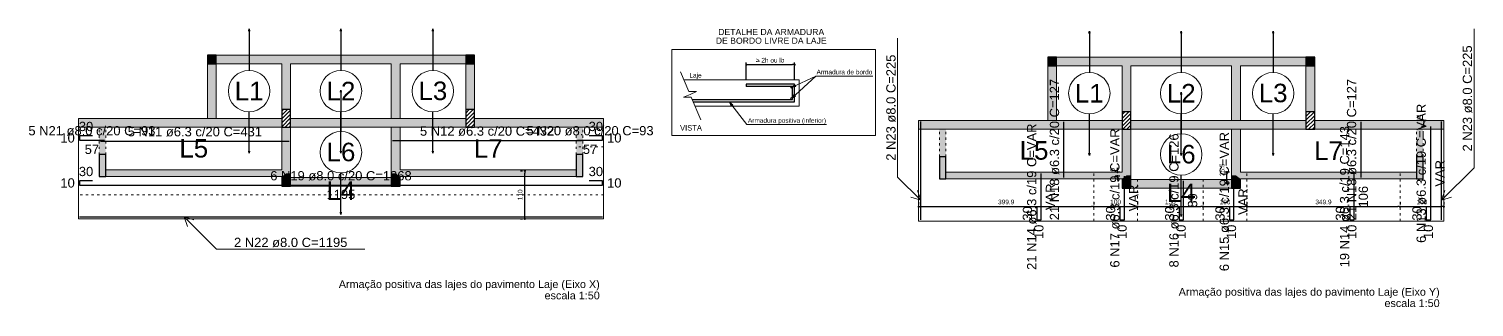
# Model space of a CAD drawing. Header units: millimetres. Extents: x 180 to 11148, y -1598 to 1045.
# Drawn here: x 2473.3 to 2539.4, y 33.8 to 46.5 of the extents above; entities that cross this region are included whole.
import ezdxf

# ---------------------------------------------------------------- set-up
doc = ezdxf.new("R2010")
doc.units = ezdxf.units.MM
doc.header["$MEASUREMENT"] = 0
doc.linetypes.add('DOT2', pattern=[3.175, 0, -3.175])
for name, color, linetype, lineweight in [('Cotas', 9, 'Continuous', 5), ('Descrição da armadura', 7, 'Continuous', 5), ('DT-Arm complementar', 5, 'Continuous', 5), ('DT-Armadura', 2, 'Continuous', 30), ('DT-Armadura positiva', 2, 'Continuous', 30), ('DT-Cotas', 9, 'Continuous', 5), ('DT-Forma', 5, 'Continuous', 5), ('DT-Indicações', 9, 'Continuous', 5), ('DT-Pontilhado', 9, 'DOT2', 5), ('DT-Relação do aço', 9, 'Continuous', 5), ('DT-Textos', 7, 'Continuous', 5), ('DT-Título', 3, 'Continuous', 20), ('FO-Hachura pilar que morre', 106, 'Continuous', 5), ('FO-Hachura pilar que passa', 19, 'Continuous', 5), ('FO-Hachura viga', 43, 'Continuous', 5), ('FO-Hachura viga chata ou invertida', 33, 'Continuous', 5), ('FO-Pilares', 4, 'Continuous', 30), ('FO-Vigas', 1, 'Continuous', 20), ('Textos armaduras', 7, 'Continuous', 5)]:
    doc.layers.add(name, color=color, linetype=linetype, lineweight=lineweight)
doc.styles.add('Arial', font='arial.ttf')
doc.dimstyles.get("Standard").update_dxf_attribs({"dimtxt": 0.18, "dimasz": 0.18, "dimexe": 0.18, "dimexo": 0.0625, "dimgap": 0.09, "dimtad": 0, "dimtih": 1, "dimtoh": 1, "dimdec": 4, "dimzin": 0, "dimdsep": 46, "dimtxsty": 'Standard', "dimcen": 0.09, "dimadec": 0, "dimazin": 0, "dimtfac": 1, "dimtdec": 4, "dimtofl": 0, "dimtmove": 0, "dimatfit": 3, "dimfxl": 1, "dimtolj": 1, "dimtzin": 0, "dimarcsym": 0})
doc.dimstyles.new('UM_50.000000', dxfattribs={"dimtxt": 0.18, "dimasz": 0.1, "dimexe": 0.1, "dimexo": 0.2, "dimgap": 0, "dimtad": 1, "dimtih": 1, "dimtoh": 1, "dimdec": 1, "dimlfac": 50, "dimzin": 0, "dimdsep": 46, "dimtxsty": 'Standard', "dimcen": 0.09, "dimdle": 0.1, "dimadec": 1, "dimazin": 2, "dimtfac": 1, "dimtdec": 4, "dimtofl": 0, "dimtmove": 0, "dimatfit": 3, "dimfxl": 1, "dimtolj": 1, "dimarcsym": 0})
pattern_1 = [(45, (2470.47734, -102.48154), (-0.08838835, 0.08838835), [])]

# ---------------------------------------------------------------- blocks, each defined once
blk = doc.blocks.new('_Dot')
at = {"color": 0, "linetype": 'ByBlock', "lineweight": -2}
blk.add_line((-0.5, 0), (-1, 0), dxfattribs=at)
at = {"color": 0, "linetype": 'ByBlock', "const_width": 0.5}
blk.add_lwpolyline([(-0.25, 0, 1), (0.25, 0, 1)], format="xyb", close=True, dxfattribs=at)
blk = doc.blocks.new('*D766')
at = {"layer": 'Defpoints', "color": 0, "transparency": 16777216}
for p in [(2495.999, 40.03), (2495.999, 40.03), (2495.999, 37.831)]:
    blk.add_point(p, dxfattribs=at)
at = {"layer": 'DT-Cotas', "color": 0, "lineweight": -2, "transparency": 16777216}
for p, q in [((2495.799, 40.03), (2495.899, 40.03)), ((2495.999, 37.931), (2495.999, 39.93)), ((2495.799, 37.831), (2495.899, 37.831))]:
    blk.add_line(p, q, dxfattribs=at)
at = {"layer": 'DT-Cotas', "color": 0, "lineweight": -2, "transparency": 16777216, "xscale": 0.1000000014901161, "yscale": 0.1000000014901161, "zscale": 0.1000000014901161}
for p, rotation in [((2495.999, 40.03), 90), ((2495.999, 37.831), 270)]:
    blk.add_blockref('_Dot', p, dxfattribs=dict(at, rotation=rotation))
at = {"layer": 'DT-Cotas', "transparency": 16777216, "insert": (2495.787, 38.931), "char_height": 0.2118, "attachment_point": 5, "rotation": 90, "style": 'Arial'}
blk.add_mtext('\\A1;110', dxfattribs=at)
blk = doc.blocks.new('*D767')
at = {"layer": 'Defpoints', "color": 0, "linetype": 'Continuous', "transparency": 16777216}
for p in [(2508.328, 44.887), (2506.118, 43.992), (2508.328, 43.992)]:
    blk.add_point(p, dxfattribs=at)
at = {"layer": 'DT-Relação do aço', "color": 0, "linetype": 'Continuous', "lineweight": -2, "transparency": 16777216}
for p, q in [((2506.118, 44.192), (2506.118, 44.987)), ((2508.328, 44.192), (2508.328, 44.987)), ((2506.218, 44.887), (2508.228, 44.887))]:
    blk.add_line(p, q, dxfattribs=at)
at = {"layer": 'DT-Relação do aço', "color": 0, "linetype": 'Continuous', "lineweight": -2, "transparency": 16777216, "xscale": 0.1000000014901161, "yscale": 0.1000000014901161, "zscale": 0.1000000014901161, "rotation": 180}
blk.add_blockref('_Dot', (2506.118, 44.887), dxfattribs=at)
at = {"layer": 'DT-Relação do aço', "color": 0, "linetype": 'Continuous', "lineweight": -2, "transparency": 16777216, "xscale": 0.1000000014901161, "yscale": 0.1000000014901161, "zscale": 0.1000000014901161}
blk.add_blockref('_Dot', (2508.328, 44.887), dxfattribs=at)
blk = doc.blocks.new('*D757')
at = {"layer": 'Defpoints', "color": 0, "transparency": 16777216}
for p in [(2537.069, 42.331), (2537.386, 42.331), (2537.386, 42.051)]:
    blk.add_point(p, dxfattribs=at)
at = {"layer": 'DT-Cotas', "color": 0, "lineweight": -2, "transparency": 16777216}
for p, q in [((2537.186, 42.331), (2536.969, 42.331)), ((2537.186, 42.051), (2536.969, 42.051)), ((2537.069, 42.151), (2537.069, 42.231))]:
    blk.add_line(p, q, dxfattribs=at)
at = {"layer": 'DT-Cotas', "color": 0, "lineweight": -2, "transparency": 16777216, "xscale": 0.1000000014901161, "yscale": 0.1000000014901161, "zscale": 0.1000000014901161}
for p, rotation in [((2537.069, 42.331), 90), ((2537.069, 42.051), 270)]:
    blk.add_blockref('_Dot', p, dxfattribs=dict(at, rotation=rotation))
at = {"layer": 'DT-Cotas', "transparency": 16777216, "insert": (2536.857, 42.437), "char_height": 0.2118, "attachment_point": 5, "rotation": 90, "style": 'Arial'}
blk.add_mtext('\\A1;14', dxfattribs=at)
blk = doc.blocks.new('*D758')
at = {"layer": 'Defpoints', "color": 0, "transparency": 16777216}
for p in [(2535.987, 38.392), (2537.986, 38.392), (2537.986, 38.392)]:
    blk.add_point(p, dxfattribs=at)
at = {"layer": 'DT-Cotas', "color": 0, "lineweight": -2, "transparency": 16777216}
for p, q in [((2535.987, 38.592), (2535.987, 38.492)), ((2536.087, 38.392), (2537.886, 38.392)), ((2537.986, 38.592), (2537.986, 38.492))]:
    blk.add_line(p, q, dxfattribs=at)
at = {"layer": 'DT-Cotas', "color": 0, "lineweight": -2, "transparency": 16777216, "xscale": 0.1000000014901161, "yscale": 0.1000000014901161, "zscale": 0.1000000014901161, "rotation": 180}
blk.add_blockref('_Dot', (2535.987, 38.392), dxfattribs=at)
at = {"layer": 'DT-Cotas', "color": 0, "lineweight": -2, "transparency": 16777216, "xscale": 0.1000000014901161, "yscale": 0.1000000014901161, "zscale": 0.1000000014901161}
blk.add_blockref('_Dot', (2537.986, 38.392), dxfattribs=at)
at = {"layer": 'DT-Cotas', "transparency": 16777216, "insert": (2536.986, 38.604), "char_height": 0.2118, "attachment_point": 5, "rotation": 0.00573, "style": 'Arial'}
blk.add_mtext('\\A1;100', dxfattribs=at)
blk = doc.blocks.new('*D759')
at = {"layer": 'Defpoints', "color": 0, "transparency": 16777216}
for p in [(2528.988, 38.392), (2535.986, 38.392), (2535.986, 38.392)]:
    blk.add_point(p, dxfattribs=at)
at = {"layer": 'DT-Cotas', "color": 0, "lineweight": -2, "transparency": 16777216}
for p, q in [((2528.988, 38.592), (2528.988, 38.492)), ((2529.088, 38.392), (2535.886, 38.392)), ((2535.986, 38.592), (2535.986, 38.492))]:
    blk.add_line(p, q, dxfattribs=at)
at = {"layer": 'DT-Cotas', "color": 0, "lineweight": -2, "transparency": 16777216, "xscale": 0.1000000014901161, "yscale": 0.1000000014901161, "zscale": 0.1000000014901161, "rotation": 180}
blk.add_blockref('_Dot', (2528.988, 38.392), dxfattribs=at)
at = {"layer": 'DT-Cotas', "color": 0, "lineweight": -2, "transparency": 16777216, "xscale": 0.1000000014901161, "yscale": 0.1000000014901161, "zscale": 0.1000000014901161}
blk.add_blockref('_Dot', (2535.986, 38.392), dxfattribs=at)
at = {"layer": 'DT-Cotas', "transparency": 16777216, "insert": (2532.487, 38.604), "char_height": 0.2118, "attachment_point": 5, "rotation": 0.00573, "style": 'Arial'}
blk.add_mtext('\\A1;349.9', dxfattribs=at)
blk = doc.blocks.new('*D760')
at = {"layer": 'Defpoints', "color": 0, "transparency": 16777216}
for p in [(2528.071, 39.971), (2528.388, 39.971), (2528.388, 39.461)]:
    blk.add_point(p, dxfattribs=at)
at = {"layer": 'DT-Cotas', "color": 0, "lineweight": -2, "transparency": 16777216}
for p, q in [((2528.188, 39.971), (2527.971, 39.971)), ((2528.071, 39.561), (2528.071, 39.871)), ((2528.188, 39.461), (2527.971, 39.461))]:
    blk.add_line(p, q, dxfattribs=at)
at = {"layer": 'DT-Cotas', "color": 0, "lineweight": -2, "transparency": 16777216, "xscale": 0.1000000014901161, "yscale": 0.1000000014901161, "zscale": 0.1000000014901161}
for p, rotation in [((2528.071, 39.971), 90), ((2528.071, 39.461), 270)]:
    blk.add_blockref('_Dot', p, dxfattribs=dict(at, rotation=rotation))
at = {"layer": 'DT-Cotas', "transparency": 16777216, "insert": (2527.859, 40.077), "char_height": 0.2118, "attachment_point": 5, "rotation": 90, "style": 'Arial'}
blk.add_mtext('\\A1;25.5', dxfattribs=at)
blk = doc.blocks.new('*D761')
at = {"layer": 'Defpoints', "color": 0, "transparency": 16777216}
for p in [(2526.989, 38.392), (2528.988, 38.392), (2528.988, 38.392)]:
    blk.add_point(p, dxfattribs=at)
at = {"layer": 'DT-Cotas', "color": 0, "lineweight": -2, "transparency": 16777216}
for p, q in [((2526.989, 38.592), (2526.989, 38.492)), ((2527.089, 38.392), (2528.888, 38.392)), ((2528.988, 38.592), (2528.988, 38.492))]:
    blk.add_line(p, q, dxfattribs=at)
at = {"layer": 'DT-Cotas', "color": 0, "lineweight": -2, "transparency": 16777216, "xscale": 0.1000000014901161, "yscale": 0.1000000014901161, "zscale": 0.1000000014901161, "rotation": 180}
blk.add_blockref('_Dot', (2526.989, 38.392), dxfattribs=at)
at = {"layer": 'DT-Cotas', "color": 0, "lineweight": -2, "transparency": 16777216, "xscale": 0.1000000014901161, "yscale": 0.1000000014901161, "zscale": 0.1000000014901161}
blk.add_blockref('_Dot', (2528.988, 38.392), dxfattribs=at)
at = {"layer": 'DT-Cotas', "transparency": 16777216, "insert": (2527.989, 38.604), "char_height": 0.2118, "attachment_point": 5, "rotation": 0.00573, "style": 'Arial'}
blk.add_mtext('\\A1;100', dxfattribs=at)
blk = doc.blocks.new('*D762')
at = {"layer": 'Defpoints', "color": 0, "transparency": 16777216}
for p in [(2523.99, 38.392), (2526.989, 38.392), (2526.989, 38.392)]:
    blk.add_point(p, dxfattribs=at)
at = {"layer": 'DT-Cotas', "color": 0, "lineweight": -2, "transparency": 16777216}
for p, q in [((2523.99, 38.592), (2523.99, 38.492)), ((2524.09, 38.392), (2526.889, 38.392)), ((2526.989, 38.592), (2526.989, 38.492))]:
    blk.add_line(p, q, dxfattribs=at)
at = {"layer": 'DT-Cotas', "color": 0, "lineweight": -2, "transparency": 16777216, "xscale": 0.1000000014901161, "yscale": 0.1000000014901161, "zscale": 0.1000000014901161, "rotation": 180}
blk.add_blockref('_Dot', (2523.99, 38.392), dxfattribs=at)
at = {"layer": 'DT-Cotas', "color": 0, "lineweight": -2, "transparency": 16777216, "xscale": 0.1000000014901161, "yscale": 0.1000000014901161, "zscale": 0.1000000014901161}
blk.add_blockref('_Dot', (2526.989, 38.392), dxfattribs=at)
at = {"layer": 'DT-Cotas', "transparency": 16777216, "insert": (2525.489, 38.604), "char_height": 0.2118, "attachment_point": 5, "rotation": 0.00573, "style": 'Arial'}
blk.add_mtext('\\A1;150', dxfattribs=at)
blk = doc.blocks.new('*D763')
at = {"layer": 'Defpoints', "color": 0, "transparency": 16777216}
for p in [(2523.072, 39.971), (2523.39, 39.971), (2523.39, 39.791)]:
    blk.add_point(p, dxfattribs=at)
at = {"layer": 'DT-Cotas', "color": 0, "lineweight": -2, "transparency": 16777216}
for p, q in [((2523.19, 39.971), (2522.972, 39.971)), ((2523.19, 39.791), (2522.972, 39.791)), ((2523.072, 40.071), (2523.072, 40.171)), ((2523.072, 39.691), (2523.072, 39.591))]:
    blk.add_line(p, q, dxfattribs=at)
at = {"layer": 'DT-Cotas', "color": 0, "lineweight": -2, "transparency": 16777216, "xscale": 0.1000000014901161, "yscale": 0.1000000014901161, "zscale": 0.1000000014901161}
for p, rotation in [((2523.072, 39.971), 270), ((2523.072, 39.791), 90)]:
    blk.add_blockref('_Dot', p, dxfattribs=dict(at, rotation=rotation))
at = {"layer": 'DT-Cotas', "transparency": 16777216, "insert": (2522.86, 40.077), "char_height": 0.2118, "attachment_point": 5, "rotation": 90, "style": 'Arial'}
blk.add_mtext('\\A1;9', dxfattribs=at)
blk = doc.blocks.new('*D764')
at = {"layer": 'Defpoints', "color": 0, "transparency": 16777216}
for p in [(2521.99, 38.392), (2523.989, 38.392), (2523.989, 38.392)]:
    blk.add_point(p, dxfattribs=at)
at = {"layer": 'DT-Cotas', "color": 0, "lineweight": -2, "transparency": 16777216}
for p, q in [((2521.99, 38.592), (2521.99, 38.492)), ((2522.09, 38.392), (2523.889, 38.392)), ((2523.989, 38.592), (2523.989, 38.492))]:
    blk.add_line(p, q, dxfattribs=at)
at = {"layer": 'DT-Cotas', "color": 0, "lineweight": -2, "transparency": 16777216, "xscale": 0.1000000014901161, "yscale": 0.1000000014901161, "zscale": 0.1000000014901161, "rotation": 180}
blk.add_blockref('_Dot', (2521.99, 38.392), dxfattribs=at)
at = {"layer": 'DT-Cotas', "color": 0, "lineweight": -2, "transparency": 16777216, "xscale": 0.1000000014901161, "yscale": 0.1000000014901161, "zscale": 0.1000000014901161}
blk.add_blockref('_Dot', (2523.989, 38.392), dxfattribs=at)
at = {"layer": 'DT-Cotas', "transparency": 16777216, "insert": (2522.99, 38.604), "char_height": 0.2118, "attachment_point": 5, "rotation": 0.00573, "style": 'Arial'}
blk.add_mtext('\\A1;100', dxfattribs=at)
blk = doc.blocks.new('*D765')
at = {"layer": 'Defpoints', "color": 0, "transparency": 16777216}
for p in [(2513.992, 38.392), (2521.99, 38.392), (2521.99, 38.392)]:
    blk.add_point(p, dxfattribs=at)
at = {"layer": 'DT-Cotas', "color": 0, "lineweight": -2, "transparency": 16777216}
for p, q in [((2513.992, 38.592), (2513.992, 38.492)), ((2514.092, 38.392), (2521.89, 38.392)), ((2521.99, 38.592), (2521.99, 38.492))]:
    blk.add_line(p, q, dxfattribs=at)
at = {"layer": 'DT-Cotas', "color": 0, "lineweight": -2, "transparency": 16777216, "xscale": 0.1000000014901161, "yscale": 0.1000000014901161, "zscale": 0.1000000014901161, "rotation": 180}
blk.add_blockref('_Dot', (2513.992, 38.392), dxfattribs=at)
at = {"layer": 'DT-Cotas', "color": 0, "lineweight": -2, "transparency": 16777216, "xscale": 0.1000000014901161, "yscale": 0.1000000014901161, "zscale": 0.1000000014901161}
blk.add_blockref('_Dot', (2521.99, 38.392), dxfattribs=at)
at = {"layer": 'DT-Cotas', "transparency": 16777216, "insert": (2517.991, 38.604), "char_height": 0.2118, "attachment_point": 5, "rotation": 0.00573, "style": 'Arial'}
blk.add_mtext('\\A1;399.9', dxfattribs=at)

msp = doc.modelspace()

# ---------------------------------------------------------------- hatches: boundary and pattern name
at = {"layer": 'FO-Hachura pilar que morre', "linetype": 'Continuous'}
for points in [[(2481.5048, 44.9236), (2481.7048, 44.9236), (2481.9048, 44.9236), (2481.9048, 45.1236), (2481.9048, 45.3236), (2481.7048, 45.3236), (2481.5048, 45.3236), (2481.5048, 45.1236)], [(2493.2986, 44.9236), (2493.4986, 44.9236), (2493.6986, 44.9236), (2493.6986, 45.1236), (2493.6986, 45.3236), (2493.4986, 45.3236), (2493.2986, 45.3236), (2493.2986, 45.1236)], [(2519.8932, 44.8248), (2520.0932, 44.8248), (2520.2932, 44.8248), (2520.2932, 45.0248), (2520.2932, 45.2248), (2520.0932, 45.2248), (2519.8932, 45.2248), (2519.8932, 45.0248)], [(2531.687, 44.8248), (2531.887, 44.8248), (2532.087, 44.8248), (2532.087, 45.0248), (2532.087, 45.2248), (2531.887, 45.2248), (2531.687, 45.2248), (2531.687, 45.0248)], [(2476.552, 39.7696), (2476.702, 39.7696), (2476.852, 39.7696), (2476.852, 40.2696), (2476.852, 40.7696), (2476.702, 40.7696), (2476.552, 40.7696), (2476.552, 40.2696)], [(2498.353, 39.7696), (2498.503, 39.7696), (2498.653, 39.7696), (2498.653, 40.2696), (2498.653, 40.7696), (2498.503, 40.7696), (2498.353, 40.7696), (2498.353, 40.2696)], [(2514.9404, 39.6708), (2515.0904, 39.6708), (2515.2404, 39.6708), (2515.2404, 40.1708), (2515.2404, 40.6708), (2515.0904, 40.6708), (2514.9404, 40.6708), (2514.9404, 40.1708)], [(2536.7414, 39.6708), (2536.8914, 39.6708), (2537.0414, 39.6708), (2537.0414, 40.1708), (2537.0414, 40.6708), (2536.8914, 40.6708), (2536.7414, 40.6708), (2536.7414, 40.1708)], [(2484.8998, 39.3294), (2485.0998, 39.3294), (2485.2998, 39.3294), (2485.2998, 39.5294), (2485.2998, 39.7294), (2485.0998, 39.7294), (2484.8998, 39.7294), (2484.8998, 39.5294)], [(2489.9014, 39.3294), (2490.1014, 39.3294), (2490.3014, 39.3294), (2490.3014, 39.5294), (2490.3014, 39.7294), (2490.1014, 39.7294), (2489.9014, 39.7294), (2489.9014, 39.5294)], [(2523.2882, 39.2306), (2523.4882, 39.2306), (2523.6882, 39.2306), (2523.6882, 39.4306), (2523.6882, 39.6306), (2523.4882, 39.6306), (2523.2882, 39.6306), (2523.2882, 39.4306)], [(2528.2898, 39.2306), (2528.4898, 39.2306), (2528.6898, 39.2306), (2528.6898, 39.4306), (2528.6898, 39.6306), (2528.4898, 39.6306), (2528.2898, 39.6306), (2528.2898, 39.4306)]]:
    msp.add_hatch(color=256, dxfattribs=at).paths.add_polyline_path(points)
at = {"layer": 'FO-Hachura pilar que passa', "linetype": 'Continuous'}
h = msp.add_hatch(dxfattribs=at)
h.set_pattern_fill('ANSI31', color=256, style=0)
h.set_pattern_definition(pattern_1)
h.paths.add_polyline_path([(2484.8998, 42.0302), (2485.0998, 42.0302), (2485.2998, 42.0302), (2485.2998, 42.4302), (2485.2998, 42.8302), (2485.0998, 42.8302), (2484.8998, 42.8302), (2484.8998, 42.4302)])
h = msp.add_hatch(dxfattribs=at)
h.set_pattern_fill('ANSI31', color=256, style=0)
h.set_pattern_definition(pattern_1)
h.paths.add_polyline_path([(2493.2986, 42.0302), (2493.4986, 42.0302), (2493.6986, 42.0302), (2493.6986, 42.4302), (2493.6986, 42.8302), (2493.4986, 42.8302), (2493.2986, 42.8302), (2493.2986, 42.4302)])
h = msp.add_hatch(dxfattribs=at)
h.set_pattern_fill('ANSI31', color=256, style=0)
h.set_pattern_definition(pattern_1)
h.paths.add_polyline_path([(2523.2882, 41.9314), (2523.4882, 41.9314), (2523.6882, 41.9314), (2523.6882, 42.3314), (2523.6882, 42.7314), (2523.4882, 42.7314), (2523.2882, 42.7314), (2523.2882, 42.3314)])
h = msp.add_hatch(dxfattribs=at)
h.set_pattern_fill('ANSI31', color=256, style=0)
h.set_pattern_definition(pattern_1)
h.paths.add_polyline_path([(2531.687, 41.9314), (2531.887, 41.9314), (2532.087, 41.9314), (2532.087, 42.3314), (2532.087, 42.7314), (2531.887, 42.7314), (2531.687, 42.7314), (2531.687, 42.3314)])
at = {"layer": 'FO-Hachura viga', "linetype": 'Continuous'}
for points in [[(2481.905, 42.4302), (2481.905, 42.4302), (2481.905, 44.9234), (2481.5048, 44.9234), (2481.5048, 42.43), (2481.7048, 42.2302), (2481.905, 42.4302)], [(2485.0998, 45.1234), (2485.0998, 45.1234), (2485.0998, 45.3234), (2481.9048, 45.3234), (2481.9048, 44.9234), (2484.8998, 44.9234), (2485.0998, 45.1234)], [(2485.3, 44.9234), (2485.3, 44.9234), (2485.0998, 45.1234), (2484.8998, 44.9234), (2484.8998, 42.8302), (2485.3, 42.8302), (2485.3, 44.9234)], [(2490.1012, 45.1234), (2490.1012, 45.1234), (2490.1012, 45.3234), (2485.0998, 45.3234), (2485.0998, 45.1234), (2485.3, 44.9234), (2489.9012, 44.9234), (2490.1012, 45.1234)], [(2490.3012, 42.4302), (2490.3012, 42.4302), (2490.3012, 44.9234), (2490.1012, 45.1234), (2489.9012, 44.9234), (2489.9012, 42.4302), (2490.1012, 42.2302), (2490.3012, 42.4302)], [(2493.2986, 45.3234), (2493.2986, 45.3234), (2490.1012, 45.3234), (2490.1012, 45.1234), (2490.3012, 44.9234), (2493.2986, 44.9234), (2493.2986, 45.3234)], [(2493.6986, 44.9234), (2493.6986, 44.9234), (2493.2984, 44.9234), (2493.2984, 42.8302), (2493.6986, 42.8302), (2493.6986, 44.9234)], [(2523.4882, 45.0246), (2523.4882, 45.0246), (2523.4882, 45.2246), (2520.2932, 45.2246), (2520.2932, 44.8246), (2523.2882, 44.8246), (2523.4882, 45.0246)], [(2523.6884, 44.8246), (2523.6884, 44.8246), (2523.4882, 45.0246), (2523.2882, 44.8246), (2523.2882, 42.7314), (2523.6884, 42.7314), (2523.6884, 44.8246)], [(2528.4896, 45.0246), (2528.4896, 45.0246), (2528.4896, 45.2246), (2523.4882, 45.2246), (2523.4882, 45.0246), (2523.6884, 44.8246), (2528.2896, 44.8246), (2528.4896, 45.0246)], [(2528.6896, 42.3314), (2528.6896, 42.3314), (2528.6896, 44.8246), (2528.4896, 45.0246), (2528.2896, 44.8246), (2528.2896, 42.3314), (2528.4896, 42.1314), (2528.6896, 42.3314)], [(2531.687, 45.2246), (2531.687, 45.2246), (2528.4896, 45.2246), (2528.4896, 45.0246), (2528.6896, 44.8246), (2531.687, 44.8246), (2531.687, 45.2246)], [(2520.2934, 42.3314), (2520.2934, 42.3314), (2520.2934, 44.8246), (2519.8932, 44.8246), (2519.8932, 42.3312), (2520.0932, 42.1314), (2520.2934, 42.3314)], [(2532.087, 44.8246), (2532.087, 44.8246), (2531.6868, 44.8246), (2531.6868, 42.7314), (2532.087, 42.7314), (2532.087, 44.8246)], [(2476.702, 42.4302), (2476.702, 42.4302), (2475.6036, 42.4302), (2475.6036, 42.0302), (2476.702, 42.0302), (2476.702, 42.4302)], [(2481.7048, 42.43), (2481.7048, 42.43), (2476.702, 42.43), (2476.702, 42.0302), (2481.7048, 42.0302), (2481.7048, 42.43)], [(2484.8998, 42.4302), (2484.8998, 42.4302), (2481.7048, 42.4302), (2481.7048, 42.0302), (2484.8998, 42.0302), (2484.8998, 42.4302)], [(2490.1012, 42.4302), (2490.1012, 42.4302), (2485.2998, 42.4302), (2485.2998, 42.0302), (2490.1012, 42.0302), (2490.1012, 42.4302)], [(2493.2986, 42.4302), (2493.2986, 42.4302), (2490.1012, 42.4302), (2490.1012, 42.0302), (2493.2986, 42.0302), (2493.2986, 42.4302)], [(2498.503, 42.4302), (2498.503, 42.4302), (2493.6986, 42.4302), (2493.6986, 42.0302), (2498.503, 42.0302), (2498.503, 42.4302)], [(2499.5976, 42.4302), (2499.5976, 42.4302), (2498.503, 42.4302), (2498.503, 42.0302), (2499.5976, 42.0302), (2499.5976, 42.4302)], [(2515.0904, 42.3314), (2515.0904, 42.3314), (2513.992, 42.3314), (2513.992, 41.9314), (2515.0904, 41.9314), (2515.0904, 42.3314)], [(2520.0932, 42.3312), (2520.0932, 42.3312), (2515.0904, 42.3312), (2515.0904, 41.9314), (2520.0932, 41.9314), (2520.0932, 42.3312)], [(2523.2882, 42.3314), (2523.2882, 42.3314), (2520.0932, 42.3314), (2520.0932, 41.9314), (2523.2882, 41.9314), (2523.2882, 42.3314)], [(2528.4896, 42.3314), (2528.4896, 42.3314), (2523.6882, 42.3314), (2523.6882, 41.9314), (2528.4896, 41.9314), (2528.4896, 42.3314)], [(2531.687, 42.3314), (2531.687, 42.3314), (2528.4896, 42.3314), (2528.4896, 41.9314), (2531.687, 41.9314), (2531.687, 42.3314)], [(2536.8914, 42.3314), (2536.8914, 42.3314), (2532.087, 42.3314), (2532.087, 41.9314), (2536.8914, 41.9314), (2536.8914, 42.3314)], [(2537.986, 42.3314), (2537.986, 42.3314), (2536.8914, 42.3314), (2536.8914, 41.9314), (2537.986, 41.9314), (2537.986, 42.3314)], [(2485.2998, 42.0302), (2485.2998, 42.0302), (2484.8998, 42.0302), (2484.8998, 41.0694), (2485.2998, 41.0694), (2485.2998, 42.0302)], [(2490.3012, 40.0696), (2490.3012, 40.0696), (2490.3012, 42.0302), (2490.1012, 42.2302), (2489.9012, 42.0302), (2489.9012, 39.9196), (2490.1012, 39.9196), (2490.3012, 40.0696)], [(2523.6882, 41.9314), (2523.6882, 41.9314), (2523.2882, 41.9314), (2523.2882, 40.9706), (2523.6882, 40.9706), (2523.6882, 41.9314)], [(2528.6896, 39.9708), (2528.6896, 39.9708), (2528.6896, 41.9314), (2528.4896, 42.1314), (2528.2896, 41.9314), (2528.2896, 39.8208), (2528.4896, 39.8208), (2528.6896, 39.9708)], [(2485.2998, 41.0694), (2485.2998, 41.0694), (2484.9, 41.0694), (2484.9, 40.0696), (2485.0998, 39.9196), (2485.2998, 39.9196), (2485.2998, 41.0694)], [(2523.6882, 40.9706), (2523.6882, 40.9706), (2523.2884, 40.9706), (2523.2884, 39.9708), (2523.4882, 39.8208), (2523.6882, 39.8208), (2523.6882, 40.9706)], [(2485.0998, 39.9196), (2485.0998, 39.9196), (2484.9, 40.0696), (2476.852, 40.0696), (2476.852, 39.7696), (2484.8998, 39.7696), (2485.0998, 39.9196)], [(2485.2998, 39.9196), (2485.2998, 39.9196), (2485.0998, 39.9196), (2484.8998, 39.7696), (2484.8998, 39.7294), (2485.2998, 39.7294), (2485.2998, 39.9196)], [(2489.9012, 39.7294), (2489.9012, 39.7294), (2485.2998, 39.7294), (2485.2998, 39.3294), (2489.9012, 39.3294), (2489.9012, 39.7294)], [(2490.3012, 39.7698), (2490.3012, 39.7698), (2490.1012, 39.9196), (2489.9012, 39.9196), (2489.9012, 39.7294), (2490.3012, 39.7294), (2490.3012, 39.7698)], [(2498.353, 40.0698), (2498.353, 40.0698), (2490.3012, 40.0696), (2490.1012, 39.9196), (2490.3012, 39.7698), (2498.353, 39.7698), (2498.353, 40.0698)], [(2523.4882, 39.8208), (2523.4882, 39.8208), (2523.2884, 39.9708), (2515.2404, 39.9708), (2515.2404, 39.6708), (2523.2882, 39.6708), (2523.4882, 39.8208)], [(2523.6882, 39.8208), (2523.6882, 39.8208), (2523.4882, 39.8208), (2523.2882, 39.6708), (2523.2882, 39.6306), (2523.6882, 39.6306), (2523.6882, 39.8208)], [(2528.2896, 39.6306), (2528.2896, 39.6306), (2523.6882, 39.6306), (2523.6882, 39.2306), (2528.2896, 39.2306), (2528.2896, 39.6306)], [(2528.6896, 39.671), (2528.6896, 39.671), (2528.4896, 39.8208), (2528.2896, 39.8208), (2528.2896, 39.6306), (2528.6896, 39.6306), (2528.6896, 39.671)], [(2536.7414, 39.971), (2536.7414, 39.971), (2528.6896, 39.9708), (2528.4896, 39.8208), (2528.6896, 39.671), (2536.7414, 39.671), (2536.7414, 39.971)]]:
    msp.add_hatch(color=256, dxfattribs=at).paths.add_polyline_path(points)
at = {"layer": 'FO-Hachura viga chata ou invertida', "linetype": 'Continuous'}
for points in [[(2476.852, 42.0302), (2476.852, 42.0302), (2476.552, 42.0302), (2476.552, 40.7696), (2476.852, 40.7696), (2476.852, 42.0302)], [(2498.653, 42.0302), (2498.653, 42.0302), (2498.353, 42.0302), (2498.353, 40.7696), (2498.653, 40.7696), (2498.653, 42.0302)], [(2515.2404, 41.9314), (2515.2404, 41.9314), (2514.9404, 41.9314), (2514.9404, 40.6708), (2515.2404, 40.6708), (2515.2404, 41.9314)], [(2537.0414, 41.9314), (2537.0414, 41.9314), (2536.7414, 41.9314), (2536.7414, 40.6708), (2537.0414, 40.6708), (2537.0414, 41.9314)]]:
    msp.add_hatch(color=256, dxfattribs=at).paths.add_polyline_path(points)

# ---------------------------------------------------------------- linework, layer by layer
at = {"layer": 'Cotas'}
msp.add_lwpolyline([(2502.7167, 45.5801), (2512.0247, 45.5801), (2512.0247, 41.6401), (2502.7167, 41.6401), (2502.7167, 45.5801), (2502.7167, 45.5801), (2502.7167, 45.5801)], close=True, dxfattribs=at)
at = {"layer": 'DT-Arm complementar'}
for centre in [(2508.1847, 43.8461), (2508.1837, 43.3371)]:
    msp.add_circle(centre, 0.0391, dxfattribs=at)
at = {"layer": 'DT-Armadura'}
for p, q in [((2508.3277, 43.9921), (2506.1177, 43.9921)), ((2506.1177, 43.9921), (2506.1177, 43.8921)), ((2508.2277, 43.8921), (2506.1177, 43.8921)), ((2508.2277, 43.2921), (2508.2277, 43.8921)), ((2508.3277, 43.1921), (2508.3277, 43.9921)), ((2503.6467, 43.2921), (2508.2277, 43.2921)), ((2503.6897, 43.1921), (2508.3277, 43.1921))]:
    msp.add_line(p, q, dxfattribs=at)
at = {"layer": 'DT-Armadura positiva'}
for p, q in [((2514.092, 37.782), (2514.092, 42.2814)), ((2520.6324, 39.7308), (2520.6324, 42.2714)), ((2534.2052, 39.7308), (2534.2052, 42.2714)), ((2537.886, 37.782), (2537.886, 42.2814)), ((2476.2563, 41.6302), (2475.6536, 41.6302)), ((2475.6536, 41.6302), (2475.6536, 41.4302)), ((2499.5476, 41.6302), (2498.9449, 41.6302)), ((2499.5476, 41.4302), (2499.5476, 41.6302)), ((2537.3862, 37.782), (2537.3862, 42.0514)), ((2475.6536, 41.4302), (2476.792, 41.4302)), ((2476.612, 41.3832), (2485.2398, 41.3832)), ((2489.9614, 41.4126), (2498.593, 41.4126)), ((2498.413, 41.4302), (2499.5476, 41.4302)), ((2519.5906, 37.782), (2519.5906, 39.9108)), ((2523.3896, 37.782), (2523.3896, 39.7908)), ((2533.887, 37.782), (2533.887, 39.9108)), ((2476.2563, 39.5706), (2475.6536, 39.5706)), ((2475.6536, 39.5706), (2475.6536, 39.3706)), ((2475.6536, 39.3706), (2499.5476, 39.3706)), ((2499.5476, 39.5706), (2498.9449, 39.5706)), ((2499.5476, 39.3706), (2499.5476, 39.5706)), ((2526.0889, 37.782), (2526.0889, 39.5706)), ((2528.3884, 37.782), (2528.3884, 39.4613)), ((2519.3906, 38.382), (2519.3906, 37.782)), ((2523.1896, 38.382), (2523.1896, 37.782)), ((2525.8889, 38.382), (2525.8889, 37.782)), ((2528.1884, 38.382), (2528.1884, 37.782)), ((2533.687, 38.382), (2533.687, 37.782)), ((2537.1862, 38.382), (2537.1862, 37.782)), ((2475.6536, 37.9308), (2499.5476, 37.9308)), ((2519.3906, 37.782), (2519.5906, 37.782)), ((2523.1896, 37.782), (2523.3896, 37.782)), ((2525.8889, 37.782), (2526.0889, 37.782)), ((2528.1884, 37.782), (2528.3884, 37.782)), ((2533.687, 37.782), (2533.887, 37.782)), ((2537.1862, 37.782), (2537.3862, 37.782))]:
    msp.add_line(p, q, dxfattribs=at)
at = {"layer": 'DT-Forma'}
for p, q in [((2503.1127, 44.5621), (2503.4947, 43.6561)), ((2503.2687, 44.1921), (2508.5277, 44.1921)), ((2503.8507, 43.6561), (2503.4947, 43.6561)), ((2503.8507, 43.6561), (2503.5487, 43.5271)), ((2508.5277, 44.1921), (2508.5277, 42.9921)), ((2503.5487, 43.5271), (2503.2477, 43.4011)), ((2503.2477, 43.4011), (2503.6007, 43.4011)), ((2503.6007, 43.4011), (2504.0377, 42.3691)), ((2508.5277, 42.9921), (2503.7737, 42.9921))]:
    msp.add_line(p, q, dxfattribs=at)
at = {"layer": 'DT-Indicações'}
for p, q in [((2539.3686, 40.1645), (2539.3686, 46.5185)), ((2513.033, 39.7409), (2513.033, 46.0949)), ((2508.1847, 43.8461), (2509.2957, 44.3541)), ((2508.1857, 43.3321), (2509.2957, 44.3541)), ((2509.2957, 44.3541), (2511.9047, 44.3541)), ((2505.3497, 43.1701), (2506.1447, 42.1501)), ((2506.1447, 42.1501), (2509.7847, 42.1501)), ((2514.092, 38.6819), (2513.033, 39.7409)), ((2537.886, 38.6819), (2539.3686, 40.1645)), ((2514.092, 38.6819), (2513.9422, 39.1312)), ((2537.886, 38.6819), (2538.0358, 39.1312)), ((2514.092, 38.6819), (2513.6427, 38.8316)), ((2537.886, 38.6819), (2538.3353, 38.8316)), ((2480.4324, 37.9308), (2480.8817, 37.781)), ((2480.4324, 37.9308), (2480.5822, 37.4815)), ((2480.4324, 37.9308), (2481.915, 36.4482)), ((2481.915, 36.4482), (2488.6926, 36.4482))]:
    msp.add_line(p, q, dxfattribs=at)
for points in [[(2508.1847, 43.8461), (2508.3814, 43.8799), (2508.3382, 43.9745), (2508.1847, 43.8461)], [(2505.3497, 43.1701), (2505.4281, 42.9865), (2505.5101, 43.0504), (2505.3497, 43.1701)], [(2508.1857, 43.3321), (2508.3622, 43.4253), (2508.2918, 43.5018), (2508.1857, 43.3321)]]:
    msp.add_lwpolyline(points, dxfattribs=at)
at = {"layer": 'DT-Pontilhado', "ltscale": 0.05}
for p, q in [((2499.5976, 41.1303), (2498.353, 41.1303)), ((2521.9899, 37.732), (2521.9899, 39.9708)), ((2523.9895, 37.732), (2523.9895, 39.6306)), ((2526.9887, 37.732), (2526.9887, 39.6306)), ((2528.9883, 37.732), (2528.9883, 39.9708)), ((2535.9865, 37.732), (2535.9865, 39.9708)), ((2499.5976, 38.9307), (2475.6036, 38.9307))]:
    msp.add_line(p, q, dxfattribs=at)
at = {"layer": 'DT-Textos'}
for centre in [(2483.4023, 43.6769), (2487.6006, 43.6769), (2491.8, 43.6769), (2521.7907, 43.5781), (2525.989, 43.5781), (2530.1884, 43.5781), (2487.6006, 40.8798), (2525.989, 40.781)]:
    msp.add_circle(centre, 0.9472, dxfattribs=at)
at = {"layer": 'FO-Pilares'}
for points in [[(2481.5048, 44.9236), (2481.7048, 44.9236), (2481.9048, 44.9236), (2481.9048, 45.1236), (2481.9048, 45.3236), (2481.7048, 45.3236), (2481.5048, 45.3236), (2481.5048, 45.1236), (2481.5048, 44.9236)], [(2493.2986, 44.9236), (2493.4986, 44.9236), (2493.6986, 44.9236), (2493.6986, 45.1236), (2493.6986, 45.3236), (2493.4986, 45.3236), (2493.2986, 45.3236), (2493.2986, 45.1236), (2493.2986, 44.9236)], [(2519.8932, 44.8248), (2520.0932, 44.8248), (2520.2932, 44.8248), (2520.2932, 45.0248), (2520.2932, 45.2248), (2520.0932, 45.2248), (2519.8932, 45.2248), (2519.8932, 45.0248), (2519.8932, 44.8248)], [(2531.687, 44.8248), (2531.887, 44.8248), (2532.087, 44.8248), (2532.087, 45.0248), (2532.087, 45.2248), (2531.887, 45.2248), (2531.687, 45.2248), (2531.687, 45.0248), (2531.687, 44.8248)], [(2484.8998, 42.0302), (2485.0998, 42.0302), (2485.2998, 42.0302), (2485.2998, 42.4302), (2485.2998, 42.8302), (2485.0998, 42.8302), (2484.8998, 42.8302), (2484.8998, 42.4302), (2484.8998, 42.0302)], [(2493.2986, 42.0302), (2493.4986, 42.0302), (2493.6986, 42.0302), (2493.6986, 42.4302), (2493.6986, 42.8302), (2493.4986, 42.8302), (2493.2986, 42.8302), (2493.2986, 42.4302), (2493.2986, 42.0302)], [(2523.2882, 41.9314), (2523.4882, 41.9314), (2523.6882, 41.9314), (2523.6882, 42.3314), (2523.6882, 42.7314), (2523.4882, 42.7314), (2523.2882, 42.7314), (2523.2882, 42.3314), (2523.2882, 41.9314)], [(2531.687, 41.9314), (2531.887, 41.9314), (2532.087, 41.9314), (2532.087, 42.3314), (2532.087, 42.7314), (2531.887, 42.7314), (2531.687, 42.7314), (2531.687, 42.3314), (2531.687, 41.9314)], [(2476.552, 39.7696), (2476.702, 39.7696), (2476.852, 39.7696), (2476.852, 40.2696), (2476.852, 40.7696), (2476.702, 40.7696), (2476.552, 40.7696), (2476.552, 40.2696), (2476.552, 39.7696)], [(2498.353, 39.7696), (2498.503, 39.7696), (2498.653, 39.7696), (2498.653, 40.2696), (2498.653, 40.7696), (2498.503, 40.7696), (2498.353, 40.7696), (2498.353, 40.2696), (2498.353, 39.7696)], [(2514.9404, 39.6708), (2515.0904, 39.6708), (2515.2404, 39.6708), (2515.2404, 40.1708), (2515.2404, 40.6708), (2515.0904, 40.6708), (2514.9404, 40.6708), (2514.9404, 40.1708), (2514.9404, 39.6708)], [(2536.7414, 39.6708), (2536.8914, 39.6708), (2537.0414, 39.6708), (2537.0414, 40.1708), (2537.0414, 40.6708), (2536.8914, 40.6708), (2536.7414, 40.6708), (2536.7414, 40.1708), (2536.7414, 39.6708)], [(2484.8998, 39.3294), (2485.0998, 39.3294), (2485.2998, 39.3294), (2485.2998, 39.5294), (2485.2998, 39.7294), (2485.0998, 39.7294), (2484.8998, 39.7294), (2484.8998, 39.5294), (2484.8998, 39.3294)], [(2489.9014, 39.3294), (2490.1014, 39.3294), (2490.3014, 39.3294), (2490.3014, 39.5294), (2490.3014, 39.7294), (2490.1014, 39.7294), (2489.9014, 39.7294), (2489.9014, 39.5294), (2489.9014, 39.3294)], [(2523.2882, 39.2306), (2523.4882, 39.2306), (2523.6882, 39.2306), (2523.6882, 39.4306), (2523.6882, 39.6306), (2523.4882, 39.6306), (2523.2882, 39.6306), (2523.2882, 39.4306), (2523.2882, 39.2306)], [(2528.2898, 39.2306), (2528.4898, 39.2306), (2528.6898, 39.2306), (2528.6898, 39.4306), (2528.6898, 39.6306), (2528.4898, 39.6306), (2528.2898, 39.6306), (2528.2898, 39.4306), (2528.2898, 39.2306)]]:
    msp.add_lwpolyline(points, close=True, dxfattribs=at)
at = {"layer": 'FO-Vigas'}
for p, q in [((2481.5048, 42.4302), (2481.5048, 44.9236)), ((2481.9048, 45.3236), (2485.0998, 45.3236)), ((2481.9048, 44.9236), (2484.8998, 44.9236)), ((2481.9048, 42.4302), (2481.9048, 44.9236)), ((2484.8998, 42.8302), (2484.8998, 44.9236)), ((2485.0998, 45.3236), (2490.1014, 45.3236)), ((2485.2998, 44.9236), (2489.9014, 44.9236)), ((2485.2998, 42.8302), (2485.2998, 44.9236)), ((2489.9014, 42.4302), (2489.9014, 44.9236)), ((2490.1014, 45.3236), (2493.2986, 45.3236)), ((2490.3014, 44.9236), (2493.2986, 44.9236)), ((2490.3014, 42.4302), (2490.3014, 44.9236)), ((2493.2986, 42.8302), (2493.2986, 44.9236)), ((2493.6986, 42.8302), (2493.6986, 44.9236)), ((2520.2932, 45.2248), (2523.4882, 45.2248)), ((2523.4882, 45.2248), (2528.4898, 45.2248)), ((2528.4898, 45.2248), (2531.687, 45.2248)), ((2519.8932, 42.3314), (2519.8932, 44.8248)), ((2520.2932, 44.8248), (2523.2882, 44.8248)), ((2520.2932, 42.3314), (2520.2932, 44.8248)), ((2523.2882, 42.7314), (2523.2882, 44.8248)), ((2523.6882, 44.8248), (2528.2898, 44.8248)), ((2523.6882, 42.7314), (2523.6882, 44.8248)), ((2528.2898, 42.3314), (2528.2898, 44.8248)), ((2528.6898, 44.8248), (2531.687, 44.8248)), ((2528.6898, 42.3314), (2528.6898, 44.8248)), ((2531.687, 42.7314), (2531.687, 44.8248)), ((2532.087, 42.7314), (2532.087, 44.8248)), ((2475.6036, 42.4302), (2475.6036, 42.0302)), ((2475.6036, 42.4302), (2476.702, 42.4302)), ((2476.702, 42.4302), (2481.7048, 42.4302)), ((2481.7048, 42.4302), (2484.8998, 42.4302)), ((2485.2998, 42.4302), (2490.1014, 42.4302)), ((2490.1014, 42.4302), (2493.2986, 42.4302)), ((2493.6986, 42.4302), (2498.503, 42.4302)), ((2498.503, 42.4302), (2499.5976, 42.4302)), ((2499.5976, 42.4302), (2499.5976, 42.0302)), ((2513.992, 42.3314), (2513.992, 41.9314)), ((2513.992, 42.3314), (2515.0904, 42.3314)), ((2515.0904, 42.3314), (2520.0932, 42.3314)), ((2520.0932, 42.3314), (2523.2882, 42.3314)), ((2523.6882, 42.3314), (2528.4898, 42.3314)), ((2528.4898, 42.3314), (2531.687, 42.3314)), ((2532.087, 42.3314), (2536.8914, 42.3314)), ((2536.8914, 42.3314), (2537.986, 42.3314)), ((2537.986, 42.3314), (2537.986, 41.9314)), ((2475.6036, 37.8308), (2475.6036, 42.0302)), ((2475.6036, 42.0302), (2476.702, 42.0302)), ((2476.702, 42.0302), (2481.7048, 42.0302)), ((2481.7048, 42.0302), (2484.8998, 42.0302)), ((2484.8998, 41.0694), (2484.8998, 42.0302)), ((2485.2998, 42.0302), (2490.1014, 42.0302)), ((2485.2998, 41.0694), (2485.2998, 42.0302)), ((2489.9014, 39.9196), (2489.9014, 42.0302)), ((2490.1014, 42.0302), (2493.2986, 42.0302)), ((2490.3014, 40.0696), (2490.3014, 42.0302)), ((2493.6986, 42.0302), (2498.503, 42.0302)), ((2498.503, 42.0302), (2499.5976, 42.0302)), ((2499.5976, 37.8308), (2499.5976, 42.0302)), ((2513.992, 37.732), (2513.992, 41.9314)), ((2513.992, 41.9314), (2515.0904, 41.9314)), ((2515.0904, 41.9314), (2520.0932, 41.9314)), ((2520.0932, 41.9314), (2523.2882, 41.9314)), ((2523.2882, 40.9706), (2523.2882, 41.9314)), ((2523.6882, 41.9314), (2528.4898, 41.9314)), ((2523.6882, 40.9706), (2523.6882, 41.9314)), ((2528.2898, 39.8208), (2528.2898, 41.9314)), ((2528.4898, 41.9314), (2531.687, 41.9314)), ((2528.6898, 39.9708), (2528.6898, 41.9314)), ((2532.087, 41.9314), (2536.8914, 41.9314)), ((2536.8914, 41.9314), (2537.986, 41.9314)), ((2537.986, 37.732), (2537.986, 41.9314)), ((2484.8998, 40.0696), (2484.8998, 41.0694)), ((2485.2998, 39.9196), (2485.2998, 41.0694)), ((2523.2882, 39.9708), (2523.2882, 40.9706)), ((2523.6882, 39.8208), (2523.6882, 40.9706)), ((2476.852, 40.0696), (2484.8998, 40.0696)), ((2476.852, 39.7696), (2484.8998, 39.7696)), ((2484.8998, 39.7294), (2484.8998, 39.7696)), ((2485.2998, 39.7294), (2485.2998, 39.9196)), ((2485.2998, 39.7294), (2489.9014, 39.7294)), ((2489.9014, 39.7294), (2489.9014, 39.9196)), ((2490.3014, 40.0696), (2498.353, 40.0696)), ((2490.3014, 39.7294), (2490.3014, 39.7696)), ((2490.3014, 39.7696), (2498.353, 39.7696)), ((2515.2404, 39.9708), (2523.2882, 39.9708)), ((2515.2404, 39.6708), (2523.2882, 39.6708)), ((2523.2882, 39.6306), (2523.2882, 39.6708)), ((2523.6882, 39.6306), (2523.6882, 39.8208)), ((2523.6882, 39.6306), (2528.2898, 39.6306)), ((2528.2898, 39.6306), (2528.2898, 39.8208)), ((2528.6898, 39.9708), (2536.7414, 39.9708)), ((2528.6898, 39.6306), (2528.6898, 39.6708)), ((2528.6898, 39.6708), (2536.7414, 39.6708)), ((2485.2998, 39.3294), (2489.9014, 39.3294)), ((2523.6882, 39.2306), (2528.2898, 39.2306)), ((2475.6036, 37.8308), (2499.5976, 37.8308)), ((2513.992, 37.732), (2537.986, 37.732))]:
    msp.add_line(p, q, dxfattribs=at)
at = {"layer": 'FO-Vigas', "linetype": 'DOT2', "ltscale": 0.05}
for p, q in [((2476.552, 40.7696), (2476.552, 42.0302)), ((2476.852, 40.7696), (2476.852, 42.0302)), ((2498.353, 40.7696), (2498.353, 42.0302)), ((2498.653, 40.7696), (2498.653, 42.0302)), ((2514.9404, 40.6708), (2514.9404, 41.9314)), ((2515.2404, 40.6708), (2515.2404, 41.9314)), ((2536.7414, 40.6708), (2536.7414, 41.9314)), ((2537.0414, 40.6708), (2537.0414, 41.9314))]:
    msp.add_line(p, q, dxfattribs=at)

# ---------------------------------------------------------------- texts
at = {"layer": 'Descrição da armadura', "linetype": 'Continuous', "char_height": 0.4236, "attachment_point": 8, "rotation": 90, "line_spacing_factor": 0.798, "style": 'Arial'}
for s, insert, width in [('2 N23 ø8.0 C=225', (2539.2839, 43.3415), 9.7294), ('2 N23 ø8.0 C=225', (2512.9483, 42.9179), 9.7294), ('21 N18 ø6.3 c/20 C=127', (2520.4206, 41.0011), 12.961719), ('21 N18 ø6.3 c/20 C=127', (2533.9934, 41.0011), 12.961719), ('6 N13 ø6.3 c/19 C=VAR', (2537.1744, 39.9167), 12.761835), ('21 N14 ø6.3 c/19 C=VAR', (2519.3788, 38.8464), 13.42174), ('6 N17 ø6.3 c/19 C=VAR', (2523.1778, 38.7864), 12.761835), ('8 N16 ø6.3 c/19 C=126', (2525.8771, 38.6763), 12.301814), ('6 N15 ø6.3 c/19 C=VAR', (2528.1766, 38.6216), 12.761835), ('19 N14 ø6.3 c/19 C=143', (2533.6752, 38.8464), 12.961719)]:
    msp.add_mtext(s, dxfattribs=dict(at, insert=insert, width=width))
at = {"layer": 'Descrição da armadura', "linetype": 'Continuous', "char_height": 0.4236, "attachment_point": 8, "line_spacing_factor": 0.798, "style": 'Arial'}
for s, insert, width in [('5 N21 ø8.0 c/20 C=93', (2476.2228, 41.642), 11.641908), ('5 N11 ø6.3 c/20 C=431', (2480.9259, 41.595), 12.301814), ('5 N12 ø6.3 c/20 C=432', (2494.2772, 41.6244), 12.301814), ('5 N20 ø8.0 c/20 C=93', (2498.9803, 41.642), 11.641908), ('6 N19 ø8.0 c/20 C=1268', (2487.6006, 39.5824), 12.961719), ('2 N22 ø8.0 C=1195', (2485.3038, 36.5329), 10.389305)]:
    msp.add_mtext(s, dxfattribs=dict(at, insert=insert, width=width))
at = {"layer": 'DT-Textos', "linetype": 'Continuous', "line_spacing_factor": 0.798, "style": 'Arial'}
for s, insert, char_height, width, attachment_point in [('DETALHE DA ARMADURA', (2507.2577, 46.2361), 0.2824, 9.046665, 8), ('DE BORDO LIVRE DA LAJE', (2507.2577, 45.8371), 0.2824, 9.457109, 8), ('_', (2506.5657, 45.0281), 0.2118, 0.409724, 7), ('> 2h ou lb', (2506.5517, 44.9801), 0.2118, 3.256569, 7), ('Laje', (2503.5193, 44.2305), 0.2118, 1.392846, 7), ('Armadura de bordo', (2509.3287, 44.4411), 0.2118, 6.347666, 7), ('Armadura positiva (inferior)', (2509.7623, 42.1625), 0.2118, 8.88443, 9), ('VISTA', (2503.0937, 41.8677), 0.2471, 2.128839, 7)]:
    msp.add_mtext(s, dxfattribs=dict(at, insert=insert, char_height=char_height, width=width, attachment_point=attachment_point))
at = {"layer": 'DT-Textos', "char_height": 0.8472, "width": 2.458345, "attachment_point": 8, "line_spacing_factor": 0.798, "style": 'Arial'}
for s, insert in [('L1', (2483.4023, 43.2533)), ('L2', (2487.6006, 43.2533)), ('L3', (2491.8, 43.2533)), ('L1', (2521.7907, 43.1545)), ('L2', (2525.989, 43.1545)), ('L3', (2530.1884, 43.1545)), ('L5', (2480.8759, 40.6263)), ('L6', (2487.6006, 40.4562)), ('L7', (2494.3272, 40.6263)), ('L5', (2519.2643, 40.5275)), ('L6', (2525.989, 40.3574)), ('L7', (2532.7156, 40.5275)), ('L4', (2487.6006, 38.696)), ('L4', (2525.989, 38.5972))]:
    msp.add_mtext(s, dxfattribs=dict(at, insert=insert))
at = {"layer": 'DT-Título', "char_height": 0.353, "attachment_point": 9, "line_spacing_factor": 0.798, "style": 'Arial'}
for s, insert, width in [('Armação positiva das lajes do pavimento Laje (Eixo X)', (2499.4239, 34.5614), 22.265933), ('escala 1:50', (2499.4241, 34.1486), 4.710118), ('Armação positiva das lajes do pavimento Laje (Eixo Y)', (2537.7961, 34.2092), 22.265933), ('escala 1:50', (2537.796, 33.796), 4.710118)]:
    msp.add_mtext(s, dxfattribs=dict(at, insert=insert, width=width))
at = {"layer": 'Textos armaduras', "linetype": 'Continuous', "char_height": 0.4236, "attachment_point": 7, "line_spacing_factor": 0.798, "style": 'Arial'}
for s, insert, width in [('30', (2475.625, 41.842), 1.31981), ('30', (2498.9163, 41.842), 1.31981), ('10', (2474.7819, 41.3184), 1.31981), ('10', (2499.7594, 41.3184), 1.31981), ('57', (2475.8929, 40.7948), 1.31981), ('57', (2498.6504, 40.7948), 1.31981), ('10', (2474.7819, 39.2588), 1.31981), ('30', (2475.625, 39.7824), 1.31981), ('30', (2498.9163, 39.7824), 1.31981), ('10', (2499.7594, 39.2588), 1.31981), ('1195', (2486.9407, 38.7352), 2.639621)]:
    msp.add_mtext(s, dxfattribs=dict(at, insert=insert, width=width))
at = {"layer": 'Textos armaduras', "linetype": 'Continuous', "char_height": 0.4236, "attachment_point": 7, "rotation": 90, "line_spacing_factor": 0.798, "style": 'Arial'}
for s, insert, width in [('VAR', (2538.0216, 39.3067), 2.439737), ('VAR', (2520.226, 38.2364), 2.439737), ('VAR', (2524.025, 38.1764), 2.439737), ('89', (2526.7243, 38.3463), 1.31981), ('VAR', (2529.0238, 38.0117), 2.439737), ('106', (2534.5224, 38.3514), 1.979715), ('30', (2519.1788, 37.752), 1.31981), ('30', (2522.9778, 37.752), 1.31981), ('30', (2525.6771, 37.752), 1.31981), ('30', (2527.9766, 37.752), 1.31981), ('30', (2533.4752, 37.752), 1.31981), ('30', (2536.9744, 37.752), 1.31981), ('10', (2519.7024, 36.9103), 1.31981), ('10', (2523.5014, 36.9103), 1.31981), ('10', (2526.2007, 36.9103), 1.31981), ('10', (2528.5002, 36.9103), 1.31981), ('10', (2533.9988, 36.9103), 1.31981), ('10', (2537.498, 36.9103), 1.31981)]:
    msp.add_mtext(s, dxfattribs=dict(at, insert=insert, width=width))

# ---------------------------------------------------------------- dimensions: what is measured, and where the dimension line sits
at = {"layer": 'DT-Cotas'}
for base, p1, p2, picture, middle in [((2537.0685, 42.3314), (2537.3862, 42.0514), (2537.3862, 42.3314), '*D757', (2536.8567, 42.4373)), ((2528.0707, 39.9708), (2528.3884, 39.4613), (2528.3884, 39.9708), '*D760', (2527.8589, 40.0767)), ((2495.9985, 40.0305), (2495.9985, 37.8308), (2495.9985, 40.0305), '*D766', (2495.7867, 38.9307)), ((2523.0719, 39.9708), (2523.3896, 39.7908), (2523.3896, 39.9708), '*D763', (2522.8601, 40.0767))]:
    dim = msp.add_linear_dim(base=base, p1=p1, p2=p2, angle=90, dimstyle='UM_50.000000', override={"dimtxt": 0.2118, "dimasz": 0.1, "dimexe": 0.1, "dimexo": 0.2, "dimtad": 1, "dimtih": 0, "dimtoh": 0, "dimdec": 1, "dimlfac": 50, "dimzin": 8, "dimtxsty": 'Arial', "dimblk": 'Dot', "dimblk1": 'Dot', "dimblk2": 'Dot', "dimsah": 1, "dimdle": 0.1, "dimse1": 0, "dimse2": 0, "dimclrt": 256, "dimadec": 1, "dimazin": 3, "dimtmove": 2, "dimldrblk": 'Dot'}, dxfattribs=at)
    dim.commit()
    dim.dimension.update_dxf_attribs({"geometry": picture, "text_midpoint": middle, "dimtype": 160, "text_rotation": 90})
for base, p1, p2, picture, middle in [((2521.9901, 38.3919), (2513.9919, 38.3919), (2521.9901, 38.3919), '*D765', (2517.991, 38.6037)), ((2523.9895, 38.3919), (2521.9899, 38.3919), (2523.9895, 38.3919), '*D764', (2522.9897, 38.6037)), ((2526.9887, 38.3919), (2523.9895, 38.3919), (2526.9887, 38.3919), '*D762', (2525.4891, 38.6037)), ((2528.9883, 38.3919), (2526.9887, 38.3919), (2528.9883, 38.3919), '*D761', (2527.9885, 38.6037)), ((2535.9865, 38.3919), (2528.9883, 38.3919), (2535.9865, 38.3919), '*D759', (2532.4874, 38.6037)), ((2537.9861, 38.3919), (2535.9865, 38.3919), (2537.9861, 38.3919), '*D758', (2536.9863, 38.6037))]:
    dim = msp.add_linear_dim(base=base, p1=p1, p2=p2, dimstyle='UM_50.000000', override={"dimtxt": 0.2118, "dimasz": 0.1, "dimexe": 0.1, "dimexo": 0.2, "dimtad": 1, "dimtih": 0, "dimtoh": 0, "dimdec": 1, "dimlfac": 50, "dimzin": 8, "dimtxsty": 'Arial', "dimblk": 'Dot', "dimblk1": 'Dot', "dimblk2": 'Dot', "dimsah": 1, "dimdle": 0.1, "dimse1": 0, "dimse2": 0, "dimclrt": 256, "dimadec": 1, "dimazin": 3, "dimtmove": 2, "dimldrblk": 'Dot'}, dxfattribs=at)
    dim.commit()
    dim.dimension.update_dxf_attribs({"geometry": picture, "text_midpoint": middle, "dimtype": 160, "text_rotation": 0.00573})
at = {"layer": 'DT-Relação do aço', "linetype": 'Continuous'}
dim = msp.add_linear_dim(base=(2508.3277, 44.8871), p1=(2506.1177, 43.9921), p2=(2508.3277, 43.9921), text=' ', dimstyle='UM_50.000000', override={"dimtxt": 0.2118, "dimasz": 0.1, "dimexe": 0.1, "dimexo": 0.2, "dimtad": 1, "dimtih": 0, "dimtoh": 0, "dimdec": 1, "dimlfac": 50, "dimzin": 8, "dimtxsty": 'Arial', "dimblk": 'Dot', "dimblk1": 'Dot', "dimblk2": 'Dot', "dimsah": 1, "dimdle": 0.1, "dimse1": 0, "dimse2": 0, "dimclrt": 256, "dimadec": 1, "dimazin": 3, "dimtmove": 2, "dimldrblk": 'Dot'}, dxfattribs=at)
dim.commit()
dim.dimension.update_dxf_attribs({"geometry": '*D767', "text_midpoint": (2507.2227, 45.0989), "dimtype": 160, "text_rotation": 0.00573})

# ---------------------------------------------------------------- leaders
at = {"layer": 'DT-Textos'}
for points in [[(2483.4023, 46.5185), (2483.4023, 44.6241)], [(2487.6006, 46.5185), (2487.6006, 44.6241)], [(2491.8, 46.5185), (2491.8, 44.6241)], [(2521.7907, 46.4197), (2521.7907, 44.5253)], [(2525.989, 46.4197), (2525.989, 44.5253)], [(2530.1884, 46.4197), (2530.1884, 44.5253)], [(2487.6006, 43.7214), (2487.6006, 41.827)], [(2525.989, 43.6226), (2525.989, 41.7282)], [(2483.4023, 40.8353), (2483.4023, 42.7297)], [(2487.6006, 40.8353), (2487.6006, 42.7297)], [(2491.8, 40.8353), (2491.8, 42.7297)], [(2521.7907, 40.7365), (2521.7907, 42.6309)], [(2525.989, 40.7365), (2525.989, 42.6309)], [(2530.1884, 40.7365), (2530.1884, 42.6309)], [(2487.6006, 38.0382), (2487.6006, 39.9326)], [(2525.989, 37.9394), (2525.989, 39.8338)]]:
    msp.add_leader(points, dimstyle='Standard', override={"dimasz": 0.1, "dimldrblk": 'Closed'}, dxfattribs=at)

doc.saveas('drawing.dxf')
